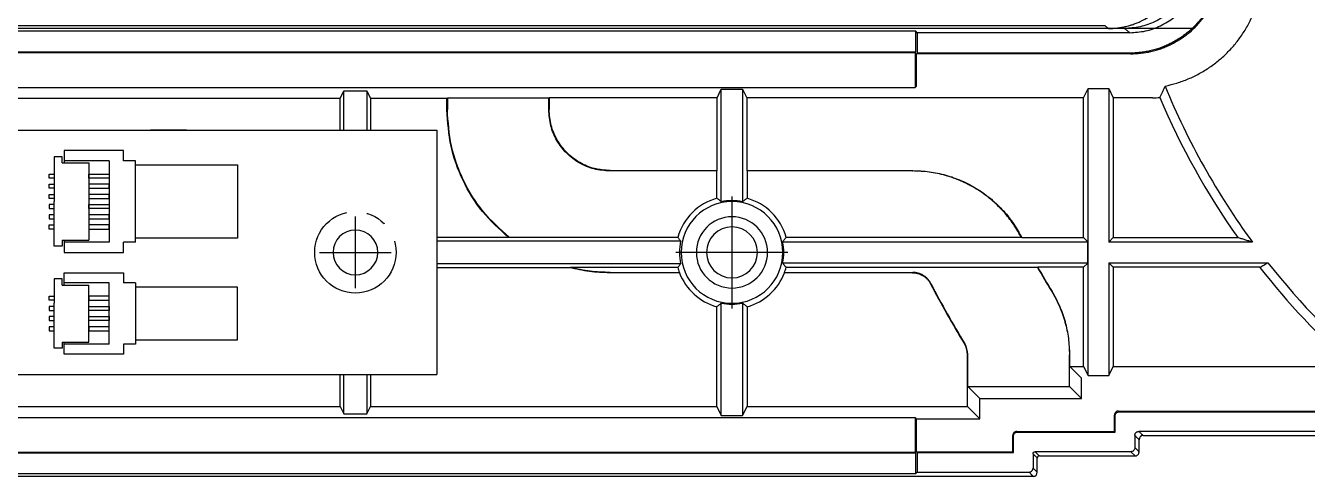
# Model space of a CAD drawing. Header units: inches. Extents: x 125 to 991, y -92 to 487.
# Drawn here: x 867.9 to 930.9, y 73.1 to 95.2 of the extents above; entities that cross this region are included whole.
import ezdxf

# ---------------------------------------------------------------- set-up
doc = ezdxf.new("R2010")
doc.units = ezdxf.units.IN
doc.linetypes.add('CENTER_DASH_DASH', pattern=[14, 9, -1, 1, -1, 1, -1])
doc.linetypes.add('DOT_CENTER', pattern=[14, 12, -1, 0, -1])
doc.layers.add('1', color=7, linetype='Continuous')

msp = doc.modelspace()

# ---------------------------------------------------------------- linework, layer by layer
at = {"color": 7, "linetype": 'Continuous'}
for p, q in [((721.603, 95.208), (920.93, 95.208)), ((921.1, 95.068), (721.701, 95.068)), ((921.88, 95.068), (722.901, 95.068)), ((911.635, 94.929), (722.999, 94.929)), ((911.635, 93.929), (911.635, 94.929)), ((911.705, 94.859), (911.635, 94.929)), ((911.705, 94.859), (911.705, 93.859)), ((922.139, 94.859), (911.705, 94.859)), ((925.104, 95.068), (921.1, 95.068)), ((722.999, 93.929), (911.635, 93.929)), ((723.023, 93.894), (911.6, 93.894)), ((911.6, 93.894), (911.635, 93.929)), ((911.6, 93.894), (911.6, 92.173)), ((911.67, 93.824), (911.705, 93.859)), ((922.182, 93.824), (911.67, 93.824)), ((911.67, 92.439), (911.67, 93.824)), ((922.139, 93.859), (911.705, 93.859)), ((722.828, 92.173), (911.6, 92.173)), ((883.35, 91.632), (883.537, 92.005)), ((883.537, 92.005), (884.664, 92.005)), ((883.537, 90.068), (883.537, 92.005)), ((884.664, 92.005), (884.85, 91.632)), ((884.664, 92.005), (884.664, 90.068)), ((901.868, 91.666), (902.077, 92.085)), ((902.077, 92.085), (903.124, 92.085)), ((902.077, 86.558), (902.077, 92.085)), ((903.124, 92.085), (903.333, 91.666)), ((903.124, 92.085), (903.124, 86.558)), ((911.667, 92.239), (911.6, 92.173)), ((919.868, 91.666), (920.095, 92.12)), ((920.095, 78.017), (920.095, 92.12)), ((920.095, 92.12), (921.106, 92.12)), ((921.106, 92.12), (921.333, 91.666)), ((921.106, 92.12), (921.106, 84.574)), ((883.35, 91.632), (855.85, 91.632)), ((883.35, 90.068), (883.35, 91.632)), ((888.6, 91.632), (884.85, 91.632)), ((884.85, 91.632), (884.85, 90.068)), ((888.618, 91.649), (888.6, 91.632)), ((888.6, 91.067), (888.6, 91.632)), ((888.618, 91.649), (888.618, 91.085)), ((893.6, 91.649), (888.618, 91.649)), ((893.618, 91.666), (893.6, 91.649)), ((893.6, 91.068), (893.6, 91.649)), ((893.618, 91.666), (893.618, 91.085)), ((901.868, 91.666), (893.618, 91.666)), ((901.868, 88.086), (901.868, 91.666)), ((919.868, 91.666), (903.333, 91.666)), ((903.333, 91.666), (903.333, 88.086)), ((919.868, 84.801), (919.868, 91.666)), ((923.26, 91.666), (921.333, 91.666)), ((921.333, 91.666), (921.333, 84.801)), ((851.1, 90.068), (888.1, 90.068)), ((888.1, 90.068), (888.1, 78.068)), ((901.859, 88.068), (896.6, 88.068)), ((896.617, 88.086), (901.868, 88.086)), ((901.859, 88.068), (901.868, 88.086)), ((901.859, 86.729), (901.859, 88.068)), ((903.333, 88.086), (911.481, 88.086)), ((903.333, 88.086), (903.342, 88.068)), ((911.471, 88.068), (903.342, 88.068)), ((903.342, 88.068), (903.342, 86.729)), ((888.1, 84.818), (891.606, 84.818)), ((888.1, 84.632), (900.079, 84.632)), ((891.656, 84.81), (899.94, 84.81)), ((905.09, 84.591), (920.077, 84.591)), ((905.261, 84.81), (916.807, 84.81)), ((916.832, 84.801), (919.868, 84.801)), ((920.077, 84.591), (919.868, 84.801)), ((920.077, 83.545), (920.077, 84.591)), ((921.333, 84.801), (921.106, 84.574)), ((928.165, 84.574), (921.106, 84.574)), ((921.333, 84.801), (927.443, 84.801)), ((900.079, 83.505), (888.1, 83.505)), ((894.615, 83.318), (888.1, 83.318)), ((899.94, 83.327), (894.667, 83.327)), ((920.077, 83.545), (905.09, 83.545)), ((917.615, 83.327), (905.261, 83.327)), ((919.868, 83.336), (917.63, 83.336)), ((919.868, 83.336), (920.077, 83.545)), ((919.868, 78.471), (919.868, 83.336)), ((921.106, 83.563), (921.106, 78.017)), ((921.106, 83.563), (928.931, 83.563)), ((921.106, 83.563), (921.333, 83.336)), ((921.333, 83.336), (921.333, 78.471)), ((928.532, 83.336), (921.333, 83.336)), ((900.017, 83.068), (896.599, 83.068)), ((896.617, 83.086), (900.019, 83.086)), ((905.182, 83.086), (911.481, 83.086)), ((911.47, 83.068), (905.184, 83.068)), ((901.85, 76.505), (901.85, 81.401)), ((902.077, 76.051), (902.077, 81.579)), ((903.124, 81.579), (903.124, 76.051)), ((903.35, 81.401), (903.35, 76.505)), ((914.164, 76.505), (914.164, 79.061)), ((914.181, 77.488), (914.181, 79.066)), ((919.181, 77.488), (919.181, 79.032)), ((919.199, 78.471), (919.199, 79.037)), ((919.772, 77.898), (919.199, 78.471)), ((919.199, 78.471), (919.868, 78.471)), ((919.868, 78.471), (920.095, 78.017)), ((921.106, 78.017), (921.333, 78.471)), ((921.333, 78.471), (933.103, 78.471)), ((851.1, 78.068), (888.1, 78.068)), ((883.35, 76.505), (883.35, 78.068)), ((883.537, 76.132), (883.537, 78.068)), ((884.664, 78.068), (884.664, 76.132)), ((884.85, 78.068), (884.85, 76.505)), ((914.775, 76.894), (914.181, 77.488)), ((914.181, 77.488), (919.181, 77.488)), ((919.775, 76.894), (919.181, 77.488)), ((919.775, 76.894), (919.775, 77.698)), ((920.095, 78.017), (921.106, 78.017)), ((914.775, 75.894), (914.775, 76.894)), ((914.775, 76.894), (919.775, 76.894)), ((855.85, 76.505), (883.35, 76.505)), ((883.35, 76.505), (883.537, 76.132)), ((884.664, 76.132), (884.85, 76.505)), ((884.85, 76.505), (901.85, 76.505)), ((901.85, 76.505), (902.077, 76.051)), ((903.124, 76.051), (903.35, 76.505)), ((903.35, 76.505), (914.164, 76.505)), ((914.775, 75.894), (914.164, 76.505)), ((921.591, 76.278), (935.252, 76.278)), ((921.626, 76.243), (935.272, 76.243)), ((818.371, 75.964), (911.6, 75.964)), ((883.537, 76.132), (884.664, 76.132)), ((902.077, 76.051), (903.124, 76.051)), ((911.67, 75.894), (911.6, 75.964)), ((911.6, 75.964), (911.6, 74.243)), ((911.67, 75.894), (914.775, 75.894)), ((911.67, 74.278), (911.67, 75.894)), ((921.391, 75.278), (921.391, 76.078)), ((921.426, 75.243), (921.426, 76.043)), ((916.391, 74.278), (916.391, 75.078)), ((916.426, 74.243), (916.426, 75.043)), ((916.591, 75.278), (921.391, 75.278)), ((916.626, 75.243), (921.426, 75.243)), ((921.426, 75.243), (921.391, 75.278)), ((922.391, 75.078), (922.391, 74.478)), ((935.249, 75.278), (922.591, 75.278)), ((922.8, 75.069), (937.104, 75.069)), ((922.6, 74.269), (922.6, 74.869)), ((911.635, 74.208), (733.24, 74.208)), ((911.6, 74.243), (733.275, 74.243)), ((911.635, 74.208), (911.6, 74.243)), ((911.635, 73.208), (911.635, 74.208)), ((911.67, 74.278), (916.391, 74.278)), ((911.705, 74.243), (911.67, 74.278)), ((911.705, 74.243), (911.705, 73.278)), ((911.705, 74.243), (916.426, 74.243)), ((916.426, 74.243), (916.391, 74.278)), ((917.391, 74.178), (917.391, 73.478)), ((922.191, 74.278), (917.491, 74.278)), ((917.6, 73.268), (917.6, 73.969)), ((917.7, 74.069), (922.4, 74.069)), ((917.4, 73.068), (732.3, 73.068)), ((732.44, 73.208), (911.635, 73.208)), ((911.635, 73.208), (911.705, 73.278)), ((911.705, 73.278), (917.191, 73.278))]:
    msp.add_line(p, q, dxfattribs=at)
at = {"color": 124, "linetype": 'Continuous'}
for p, q in [((888.6, 91.067), (888.618, 91.085)), ((893.6, 91.068), (893.618, 91.085)), ((896.6, 88.068), (896.617, 88.086)), ((896.599, 83.068), (896.617, 83.086)), ((921.591, 76.278), (921.626, 76.243)), ((921.391, 76.078), (921.426, 76.043)), ((916.391, 75.078), (916.426, 75.043)), ((916.591, 75.278), (916.626, 75.243)), ((922.391, 74.478), (922.6, 74.269)), ((922.191, 74.278), (922.4, 74.069))]:
    msp.add_line(p, q, dxfattribs=at)
for p, q in [((872.7, 89.068), (869.8, 89.068)), ((869.8, 89.068), (869.8, 88.468)), ((872.7, 88.568), (872.7, 89.068)), ((869.3, 88.768), (869.3, 86.568)), ((869.7, 88.768), (869.3, 88.768)), ((869.7, 88.468), (869.7, 88.768)), ((869.7, 88.468), (871, 88.468)), ((872, 88.568), (869.8, 88.568)), ((871, 88.468), (871, 84.668)), ((872, 88.568), (872, 84.568)), ((873.3, 88.568), (872.7, 88.568)), ((873.3, 84.568), (873.3, 88.568)), ((869.05, 87.718), (869.05, 87.918)), ((869.05, 87.918), (869.3, 87.918)), ((869.3, 87.718), (869.05, 87.718)), ((869.05, 87.218), (869.05, 87.418)), ((869.05, 87.418), (869.3, 87.418)), ((869.3, 87.218), (869.05, 87.218)), ((869.05, 86.718), (869.05, 86.918)), ((869.05, 86.918), (869.3, 86.918)), ((869.3, 86.718), (869.05, 86.718)), ((869.3, 86.418), (869.05, 86.418)), ((869.05, 86.418), (869.05, 86.218)), ((869.3, 84.368), (869.3, 86.568)), ((869.05, 86.218), (869.3, 86.218)), ((869.3, 85.918), (869.05, 85.918)), ((869.05, 85.918), (869.05, 85.718)), ((869.05, 85.718), (869.3, 85.718)), ((869.05, 85.218), (869.05, 85.418)), ((869.05, 85.418), (869.3, 85.418)), ((869.3, 85.218), (869.05, 85.218)), ((869.7, 84.668), (871, 84.668)), ((869.7, 84.668), (869.7, 84.368)), ((869.8, 84.668), (869.8, 84.068)), ((872, 84.568), (869.8, 84.568)), ((872.7, 84.068), (872.7, 84.568)), ((873.3, 84.568), (872.7, 84.568)), ((869.7, 84.368), (869.3, 84.368)), ((869.8, 84.068), (872.7, 84.068))]:
    msp.add_line(p, q)
at = {"color": 2}
for p, q in [((869.3, 82.768), (869.3, 81.568)), ((869.7, 82.768), (869.3, 82.768)), ((869.7, 82.468), (869.7, 82.768)), ((869.8, 82.468), (869.8, 83.068)), ((869.8, 83.068), (872.7, 83.068)), ((872, 82.568), (869.8, 82.568)), ((872, 79.568), (872, 82.568)), ((872.7, 83.068), (872.7, 82.568)), ((873.3, 82.568), (872.7, 82.568)), ((873.3, 82.568), (873.3, 79.568)), ((869.05, 81.718), (869.05, 81.918)), ((869.05, 81.918), (869.3, 81.918)), ((869.7, 82.468), (871, 82.468)), ((871, 79.668), (871, 82.468)), ((869.3, 81.718), (869.05, 81.718)), ((869.3, 81.418), (869.05, 81.418)), ((869.05, 81.418), (869.05, 81.218)), ((869.3, 79.368), (869.3, 81.568)), ((869.05, 81.218), (869.3, 81.218)), ((869.3, 80.918), (869.05, 80.918)), ((869.05, 80.918), (869.05, 80.718)), ((869.05, 80.718), (869.3, 80.718)), ((869.3, 80.418), (869.05, 80.418)), ((869.05, 80.418), (869.05, 80.218)), ((869.05, 80.218), (869.3, 80.218)), ((869.7, 79.368), (869.3, 79.368)), ((869.7, 79.668), (871, 79.668)), ((869.7, 79.668), (869.7, 79.368)), ((869.8, 79.068), (869.8, 79.668)), ((872, 79.568), (869.8, 79.568)), ((872.7, 79.568), (872.7, 79.068)), ((873.3, 79.568), (872.7, 79.568)), ((872.7, 79.068), (869.8, 79.068))]:
    msp.add_line(p, q, dxfattribs=at)
for points in [[(873.3, 88.368), (878.3, 88.368), (878.3, 84.768), (873.3, 84.768)], [(871, 87.918), (872, 87.918), (872, 87.718), (871, 87.718)], [(871, 87.218), (872, 87.218), (872, 87.418), (871, 87.418)], [(871, 86.718), (872, 86.718), (872, 86.918), (871, 86.918)], [(871, 86.418), (872, 86.418), (872, 86.218), (871, 86.218)], [(871, 85.718), (872, 85.718), (872, 85.918), (871, 85.918)], [(871, 85.218), (872, 85.218), (872, 85.418), (871, 85.418)]]:
    msp.add_lwpolyline(points, close=True)
for points in [[(871, 81.718), (872, 81.718), (872, 81.918), (871, 81.918)], [(873.3, 79.768), (878.3, 79.768), (878.3, 82.368), (873.3, 82.368)], [(871, 81.418), (872, 81.418), (872, 81.218), (871, 81.218)], [(871, 80.918), (872, 80.918), (872, 80.718), (871, 80.718)], [(871, 80.218), (872, 80.218), (872, 80.418), (871, 80.418)]]:
    msp.add_lwpolyline(points, close=True, dxfattribs=at)
at = {"color": 30, "linetype": 'CENTER_DASH_DASH'}
msp.add_circle((884.1, 84.068), 2, dxfattribs=at)
at = {"color": 7, "linetype": 'Continuous'}
for centre, radius, start, end in [((957.6, 106.068), 36.448, 202.29714, 216.1375), ((923.26, 97.668), 6.002, 269.99998, 273.43897), ((957.6, 106.068), 36.902, 202.95343, 215.19239), ((902.6, 84.068), 2.762, 105.56917, 164.43083), ((902.6, 84.068), 2.5, 0, 180), ((902.6, 84.068), 2.544, 78.13238, 101.86762), ((902.6, 84.068), 2.762, 15.56917, 74.43083), ((902.6, 84.068), 1.75, 0, 180), ((884.1, 84.068), 1.1, 0, 180), ((902.6, 84.068), 1.25, 0, 180), ((902.6, 84.068), 2.584, 167.40883, 192.59117), ((902.6, 84.068), 2.544, 348.13238, 11.86762), ((957.6, 106.068), 46, 207.48582, 207.52569), ((957.6, 106.068), 45.983, 207.47414, 207.54929), ((884.1, 84.068), 1.1, 180, 0), ((902.6, 84.068), 2.5, 180, 0), ((902.6, 84.068), 1.75, 180, 0), ((902.6, 84.068), 1.25, 180, 0), ((902.6, 84.068), 2.762, 195.56917, 200.84014), ((902.6, 84.068), 2.762, 339.15986, 344.43083), ((957.6, 106.068), 46, 209.62858, 211.32771), ((957.6, 106.068), 45.983, 209.62844, 211.33311), ((957.6, 106.068), 36.902, 218.02651, 228.40604), ((957.6, 106.068), 36.448, 218.1317, 230.32082), ((902.6, 84.068), 2.771, 201.15802, 254.29372), ((902.6, 84.068), 2.771, 285.70628, 338.84198), ((957.6, 106.068), 51, 207.48632, 211.29046), ((957.6, 106.068), 50.983, 207.47465, 211.29585), ((902.6, 84.068), 2.544, 258.13238, 281.86762), ((913.164, 79.061), 1, 0, 31.29046), ((913.182, 79.066), 1, 0, 31.29585), ((922.8, 74.869), 0.2, 90, 180), ((917.7, 73.969), 0.1, 90, 180), ((917.4, 73.268), 0.2, 270.01745, 359.98255)]:
    msp.add_arc(centre, radius, start, end, dxfattribs=at)
for points in [[(921.1, 95.068), (921.315, 95.075), (921.509, 95.091), (921.704, 95.118), (921.916, 95.159), (922.125, 95.212), (922.312, 95.271), (922.513, 95.347), (922.691, 95.426), (923.053, 95.622), (923.391, 95.857), (923.699, 96.127), (923.976, 96.43), (924.108, 96.6), (924.22, 96.762), (924.327, 96.938), (924.424, 97.119), (924.507, 97.296), (924.588, 97.495), (924.651, 97.68), (924.709, 97.887), (924.755, 98.099), (924.786, 98.292), (924.809, 98.507), (924.818, 98.702), (924.817, 98.916), (924.805, 99.111), (924.783, 99.304), (924.748, 99.515)], [(925.305, 99.287), (925.363, 98.902), (925.379, 98.514), (925.351, 98.126), (925.281, 97.744), (925.233, 97.566), (925.169, 97.372), (925.093, 97.182), (925.015, 97.013), (924.92, 96.834), (924.824, 96.675), (924.714, 96.515), (924.596, 96.361), (924.334, 96.073), (924.042, 95.816), (923.894, 95.706), (923.724, 95.594), (923.556, 95.496), (923.383, 95.407), (922.65, 95.154), (921.88, 95.068)], [(926.536, 99.314), (926.58, 99.081), (926.615, 98.821), (926.634, 98.56), (926.638, 98.322), (926.629, 98.071), (926.606, 97.821), (926.571, 97.584), (926.518, 97.326), (926.376, 96.845), (926.182, 96.383), (926.059, 96.15), (925.936, 95.945), (925.803, 95.746), (925.643, 95.536), (925.489, 95.354), (925.308, 95.164), (925.116, 94.984), (924.933, 94.831), (924.731, 94.68), (924.521, 94.541), (924.294, 94.408), (924.081, 94.299), (923.852, 94.198), (923.619, 94.109), (923.391, 94.036), (923.136, 93.971), (922.876, 93.92), (922.639, 93.887), (922.402, 93.867), (922.139, 93.859)], [(922.139, 94.859), (922.913, 94.946), (923.649, 95.202), (923.992, 95.39), (924.312, 95.615), (924.468, 95.747), (924.604, 95.874), (924.738, 96.015), (924.864, 96.163), (925.092, 96.481), (925.283, 96.822), (925.367, 97.008), (925.434, 97.181), (925.498, 97.376), (925.545, 97.555), (925.613, 97.94), (925.638, 98.33), (925.62, 98.718), (925.558, 99.102)], [(922.182, 93.824), (922.684, 93.852), (923.18, 93.936), (923.435, 94.002), (923.663, 94.075), (923.886, 94.159), (924.126, 94.265), (924.338, 94.374), (924.566, 94.507), (924.776, 94.647), (924.978, 94.798), (925.353, 95.13), (925.688, 95.503), (925.848, 95.713), (925.981, 95.912), (926.11, 96.128), (926.227, 96.351), (926.325, 96.568), (926.421, 96.813), (926.502, 97.063), (926.563, 97.295), (926.613, 97.542), (926.65, 97.791), (926.672, 98.029), (926.682, 98.292), (926.677, 98.53), (926.657, 98.791), (926.624, 99.039), (926.578, 99.285)], [(923.878, 92.24), (924.457, 92.387), (925.018, 92.592), (925.557, 92.851), (926.067, 93.163), (926.309, 93.337), (926.542, 93.523), (926.757, 93.712), (926.981, 93.93), (927.377, 94.378), (927.726, 94.864), (927.882, 95.118), (928.024, 95.38), (928.16, 95.662), (928.271, 95.926), (928.378, 96.22), (928.462, 96.494), (928.538, 96.796), (928.595, 97.076), (928.684, 98.266), (928.536, 99.451)], [(911.667, 92.239), (911.667, 92.241), (911.668, 92.245), (911.668, 92.25), (911.668, 92.255), (911.669, 92.266), (911.669, 92.278), (911.669, 92.289), (911.669, 92.299), (911.669, 92.307), (911.67, 92.317), (911.67, 92.33), (911.67, 92.345), (911.67, 92.363), (911.67, 92.382), (911.67, 92.399), (911.67, 92.415), (911.67, 92.428), (911.67, 92.439)], [(923.62, 91.677), (923.689, 91.808), (923.754, 91.945), (923.817, 92.088), (923.878, 92.24)], [(891.606, 84.818), (890.342, 86.085), (889.391, 87.6), (888.801, 89.289), (888.6, 91.067)], [(891.656, 84.81), (890.379, 86.077), (889.417, 87.599), (888.82, 89.296), (888.618, 91.085)], [(896.6, 88.068), (895.824, 88.171), (895.1, 88.47), (894.479, 88.947), (894.002, 89.568), (893.703, 90.292), (893.6, 91.068)], [(896.617, 88.086), (895.841, 88.188), (895.118, 88.488), (894.496, 88.964), (894.02, 89.586), (893.72, 90.309), (893.618, 91.085)], [(916.793, 84.838), (916.592, 85.193), (916.368, 85.534), (916.136, 85.841), (915.852, 86.167), (915.545, 86.472), (915.255, 86.724), (914.948, 86.958), (914.585, 87.197), (914.207, 87.408), (913.859, 87.573), (913.456, 87.73), (913.089, 87.846), (912.69, 87.943), (912.286, 88.013), (911.879, 88.054), (911.471, 88.068)], [(911.481, 88.086), (912.298, 88.03), (913.1, 87.863), (913.49, 87.74), (913.87, 87.59), (914.261, 87.403), (914.596, 87.214), (915.265, 86.742), (915.863, 86.184), (916.147, 85.858), (916.379, 85.551), (916.616, 85.189), (916.804, 84.854)], [(902.077, 86.558), (902.023, 86.601), (901.968, 86.645), (901.914, 86.687), (901.859, 86.729)], [(903.342, 86.729), (903.287, 86.687), (903.233, 86.645), (903.178, 86.601), (903.124, 86.558)], [(891.606, 84.818), (891.631, 84.814), (891.656, 84.81)], [(899.94, 84.81), (899.974, 84.765), (900.008, 84.721), (900.044, 84.676), (900.079, 84.632)], [(905.09, 84.591), (905.133, 84.646), (905.177, 84.701), (905.219, 84.755), (905.261, 84.81)], [(916.832, 84.801), (916.826, 84.803), (916.82, 84.805), (916.814, 84.807), (916.807, 84.81)], [(928.165, 84.574), (927.984, 84.631), (927.803, 84.687), (927.623, 84.744), (927.443, 84.801)], [(894.615, 83.318), (894.628, 83.321), (894.641, 83.323), (894.654, 83.325), (894.667, 83.327)], [(896.599, 83.068), (895.599, 83.131), (894.615, 83.318)], [(896.617, 83.086), (895.634, 83.146), (894.667, 83.327)], [(900.079, 83.505), (900.044, 83.461), (900.008, 83.416), (899.974, 83.372), (899.94, 83.327)], [(905.261, 83.327), (905.219, 83.382), (905.177, 83.436), (905.133, 83.491), (905.09, 83.545)], [(917.615, 83.327), (917.619, 83.329), (917.623, 83.331), (917.626, 83.334), (917.63, 83.336)], [(928.532, 83.336), (928.631, 83.393), (928.731, 83.449), (928.831, 83.506), (928.931, 83.563)], [(900.019, 83.086), (900.019, 83.081), (900.018, 83.077), (900.017, 83.073), (900.017, 83.068)], [(905.184, 83.068), (905.184, 83.073), (905.183, 83.077), (905.182, 83.081), (905.182, 83.086)], [(911.47, 83.068), (911.542, 83.066), (911.606, 83.059), (911.678, 83.047), (911.74, 83.031), (911.868, 82.986), (911.989, 82.923), (912.047, 82.886), (912.101, 82.844), (912.152, 82.8), (912.2, 82.752), (912.286, 82.646), (912.357, 82.53)], [(912.368, 82.547), (912.332, 82.61), (912.297, 82.663), (912.253, 82.721), (912.211, 82.769), (912.166, 82.814), (912.112, 82.862), (912.054, 82.905), (912, 82.941), (911.937, 82.976), (911.879, 83.003), (911.816, 83.028), (911.751, 83.049), (911.688, 83.064), (911.617, 83.077), (911.549, 83.084), (911.481, 83.086)], [(918.307, 82.152), (918.508, 81.794), (918.684, 81.424), (918.835, 81.041), (918.96, 80.648), (919.126, 79.848), (919.181, 79.032)], [(919.199, 79.037), (919.143, 79.853), (918.977, 80.654), (918.853, 81.046), (918.701, 81.429), (918.525, 81.8), (918.324, 82.157)], [(901.85, 81.401), (901.908, 81.445), (901.964, 81.489), (902.021, 81.534), (902.077, 81.579)], [(903.124, 81.579), (903.18, 81.534), (903.237, 81.489), (903.293, 81.445), (903.35, 81.401)], [(919.775, 77.698), (919.775, 77.718), (919.775, 77.735), (919.775, 77.751), (919.775, 77.764), (919.775, 77.774), (919.775, 77.797), (919.774, 77.819), (919.774, 77.838), (919.774, 77.856), (919.773, 77.87), (919.773, 77.882), (919.773, 77.887), (919.772, 77.892), (919.772, 77.896), (919.772, 77.898)], [(921.591, 76.278), (921.514, 76.263), (921.45, 76.22), (921.406, 76.155), (921.391, 76.078)], [(921.426, 76.043), (921.441, 76.12), (921.484, 76.185), (921.549, 76.228), (921.626, 76.243)], [(916.591, 75.278), (916.514, 75.263), (916.45, 75.219), (916.406, 75.155), (916.391, 75.078)], [(916.426, 75.043), (916.441, 75.12), (916.484, 75.185), (916.549, 75.228), (916.626, 75.243)], [(922.391, 75.078), (922.392, 75.098), (922.395, 75.117), (922.4, 75.136), (922.406, 75.155), (922.415, 75.174), (922.425, 75.189), (922.437, 75.206), (922.45, 75.22), (922.463, 75.232), (922.48, 75.244), (922.495, 75.254), (922.514, 75.263), (922.534, 75.27), (922.552, 75.274), (922.57, 75.277), (922.591, 75.278)], [(922.391, 74.478), (922.376, 74.401), (922.332, 74.337), (922.268, 74.293), (922.191, 74.278)], [(917.391, 74.178), (917.393, 74.198), (917.399, 74.216), (917.403, 74.226), (917.408, 74.234), (917.414, 74.241), (917.42, 74.249), (917.435, 74.261), (917.453, 74.27), (917.462, 74.274), (917.471, 74.276), (917.48, 74.277), (917.491, 74.278)], [(922.4, 74.069), (922.477, 74.084), (922.542, 74.127), (922.585, 74.192), (922.6, 74.269)], [(917.191, 73.278), (917.23, 73.282), (917.267, 73.293), (917.285, 73.301), (917.302, 73.312), (917.318, 73.323), (917.332, 73.336), (917.344, 73.35), (917.357, 73.367), (917.367, 73.382), (917.376, 73.401), (917.382, 73.42), (917.387, 73.439), (917.39, 73.457), (917.391, 73.478)]]:
    msp.add_spline(points, degree=3, dxfattribs=at)
at = {"color": 124, "linetype": 'Continuous'}
for points in [[(920.93, 95.208), (920.974, 95.172), (921.018, 95.136), (921.059, 95.102), (921.1, 95.068)], [(922.139, 94.859), (922.075, 94.91), (922.012, 94.962), (921.946, 95.015), (921.88, 95.068)], [(922.139, 93.859), (922.152, 93.849), (922.164, 93.839), (922.173, 93.831), (922.182, 93.824)], [(911.471, 88.068), (911.474, 88.073), (911.476, 88.078), (911.479, 88.082), (911.481, 88.086)], [(916.793, 84.838), (916.796, 84.843), (916.799, 84.847), (916.801, 84.851), (916.804, 84.854)], [(911.47, 83.068), (911.473, 83.073), (911.476, 83.077), (911.478, 83.082), (911.481, 83.086)], [(912.357, 82.53), (912.36, 82.534), (912.363, 82.539), (912.365, 82.543), (912.368, 82.547)], [(918.324, 82.157), (918.32, 82.156), (918.316, 82.154), (918.311, 82.153), (918.307, 82.152)], [(914.019, 79.58), (914.023, 79.581), (914.027, 79.583), (914.032, 79.584), (914.036, 79.585)], [(914.164, 79.061), (914.168, 79.062), (914.173, 79.063), (914.177, 79.065), (914.181, 79.066)], [(919.199, 79.037), (919.195, 79.036), (919.19, 79.035), (919.186, 79.034), (919.181, 79.032)], [(922.391, 75.078), (922.443, 75.026), (922.496, 74.973), (922.548, 74.921), (922.6, 74.869)], [(922.591, 75.278), (922.643, 75.226), (922.696, 75.173), (922.748, 75.121), (922.8, 75.069)], [(917.391, 74.178), (917.443, 74.126), (917.496, 74.073), (917.548, 74.021), (917.6, 73.969)], [(917.491, 74.278), (917.543, 74.226), (917.596, 74.173), (917.648, 74.121), (917.7, 74.069)], [(917.191, 73.278), (917.243, 73.225), (917.296, 73.173), (917.348, 73.121), (917.4, 73.068)], [(917.391, 73.478), (917.443, 73.425), (917.496, 73.373), (917.548, 73.321), (917.6, 73.268)]]:
    msp.add_spline(points, degree=3, dxfattribs=at)
at = {"color": 7, "linetype": 'Continuous'}
msp.add_open_spline([(925.281, 95.061), (925.272, 95.062), (925.213, 95.066), (925.154, 95.067), (925.104, 95.068)], degree=3, knots=[2.2025399, 2.2025399, 2.2025399, 2.2025399, 2.2306177, 2.3791925, 2.3791925, 2.3791925, 2.3791925], dxfattribs=at)
at = {"layer": '1', "color": 30, "linetype": 'DOT_CENTER'}
for p, q in [((875.801, 90.068), (874.041, 90.068)), ((902.6, 86.818), (902.6, 81.318)), ((884.1, 82.308), (884.1, 85.828)), ((882.34, 84.068), (885.86, 84.068)), ((905.35, 84.068), (899.85, 84.068))]:
    msp.add_line(p, q, dxfattribs=at)

doc.saveas('drawing.dxf')
